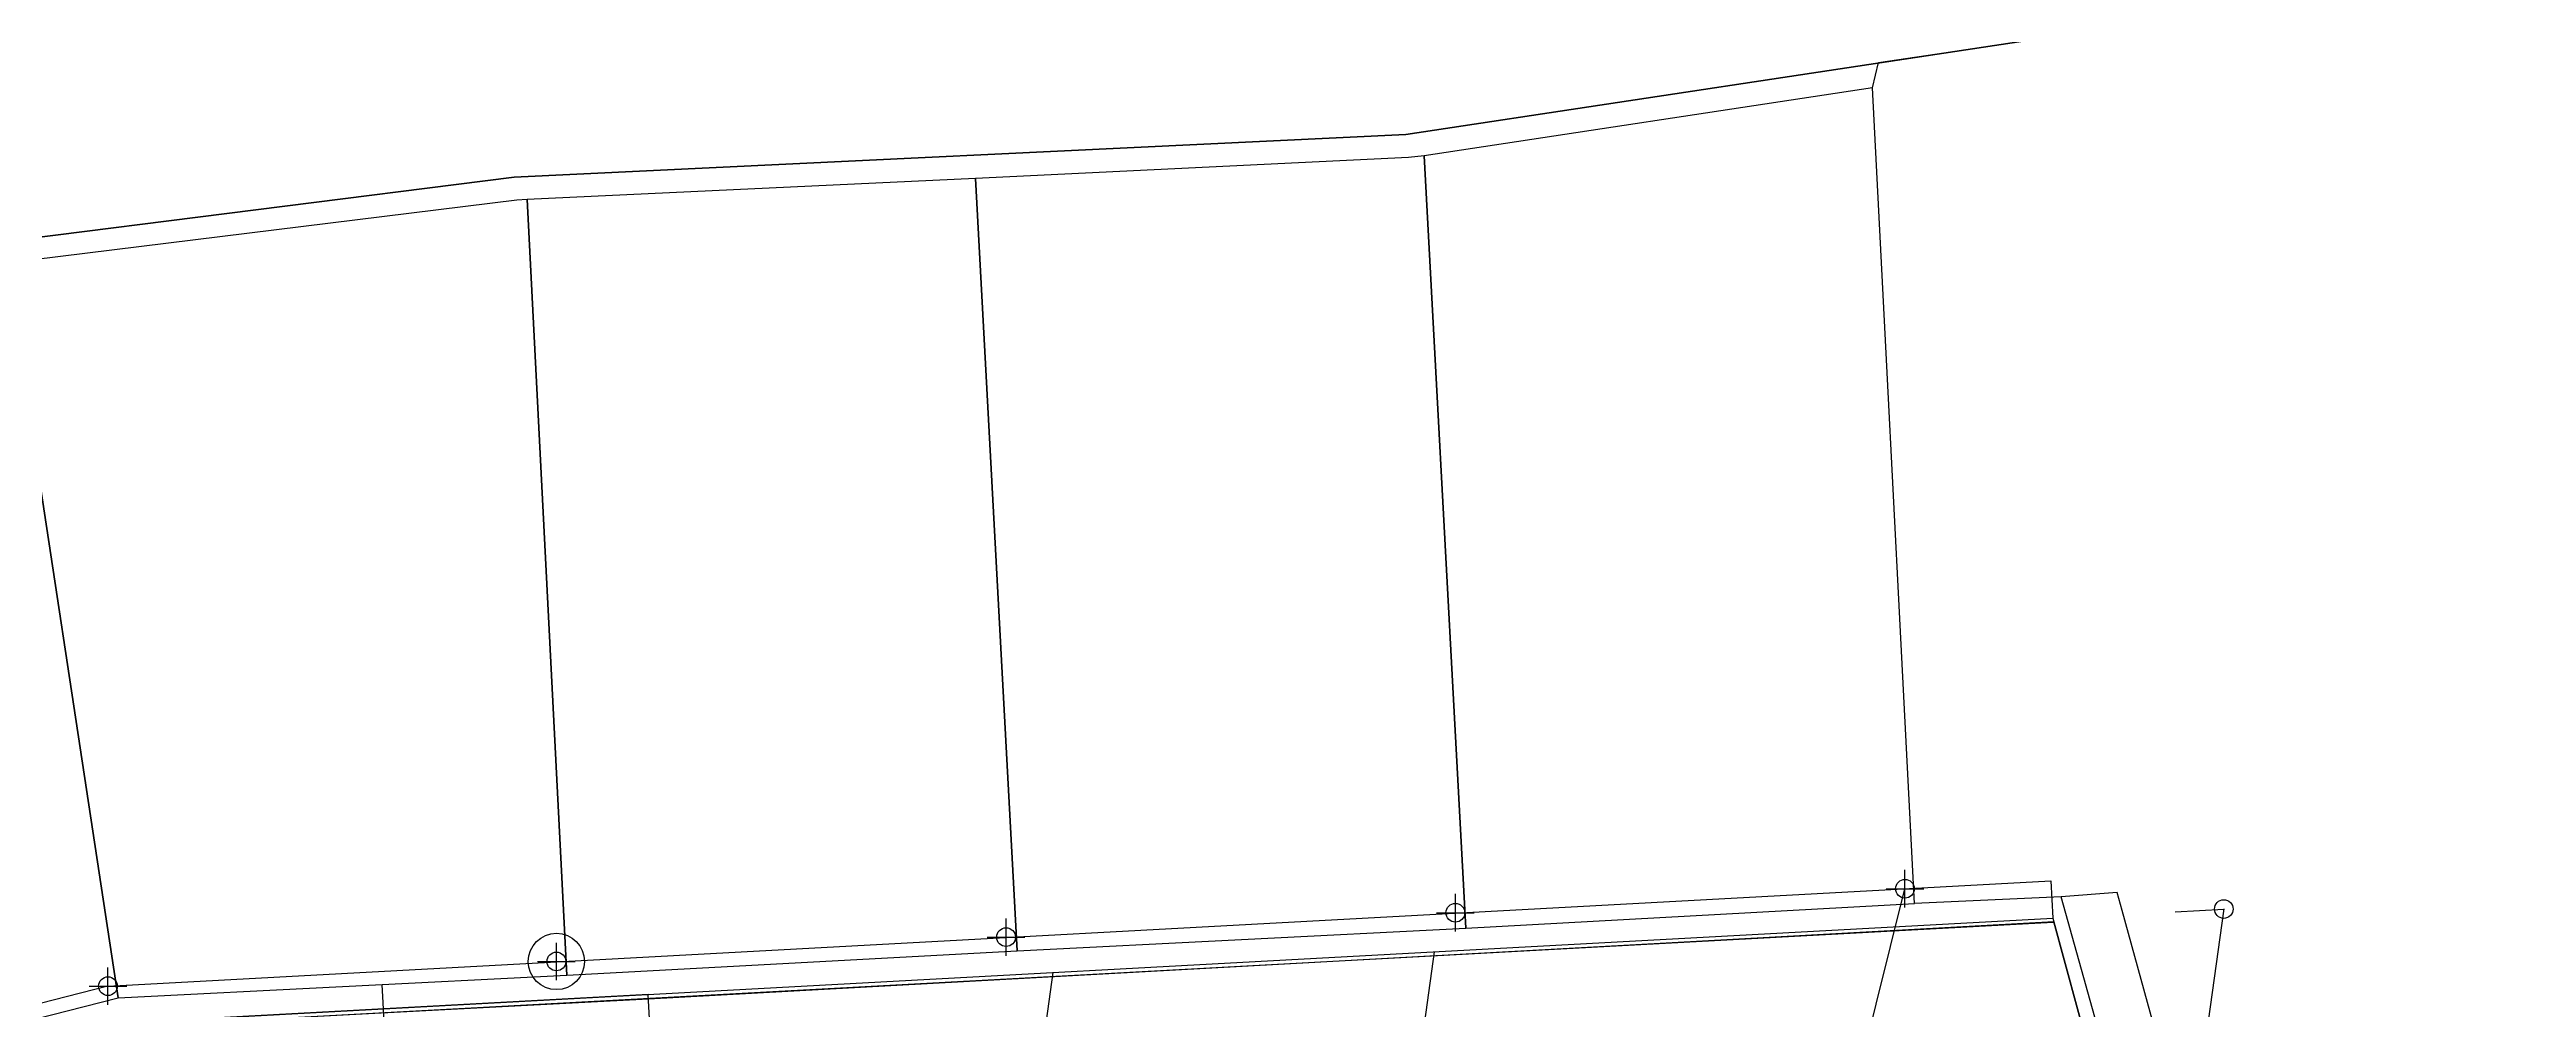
# Model space of a CAD drawing. Header units: metres. Extents: x -977055 to 805873, y -1033982 to 242021.
# Drawn here: x 1022.7 to 1088.8, y 1152.4 to 1177.9 of the extents above; entities that cross this region are included whole.
import ezdxf

# ---------------------------------------------------------------- set-up
doc = ezdxf.new("R2010")
doc.units = ezdxf.units.M
doc.header["$PDMODE"] = 32
doc.header["$PDSIZE"] = 1.5
for name, color, linetype in [('12-CONDICIONES EXISTENTES', 2, 'Continuous'), ('C-ROAD-CNTR-N', 92, 'Continuous'), ('PUNTOS V', 4, 'Continuous'), ('V-NODE', 1, 'Continuous')]:
    doc.layers.add(name, color=color, linetype=linetype)
doc.layers.add('PDF2_area escolar', color=7, linetype='Continuous', true_color=0x989898)
doc.layers.add('PDF_Geometry', color=7, linetype='Continuous', true_color=0x797979)
doc.layers.get('PDF2_area escolar').off()

# ---------------------------------------------------------------- blocks, each defined once
blk = doc.blocks.new('base')
at = {"layer": 'PDF_Geometry', "lineweight": 25, "extrusion": (-0.000787417, 0.063364, 0.99799), "elevation": 0.026}
for points in [[(-314.355, -197.288), (-299.601, -195.681), (-292.744, -194.188), (-282.663, -192.111), (-274.476, -190.361), (-258.037, -185.154), (-248.029, -180.61), (-240.539, -177.71), (-228.643, -174.042), (-222.733, -172.714), (-217.384, -171.04), (-209.935, -169.248), (-202.16, -164.759), (-196.196, -160.284), (-195.073, -159.817), (-178.095, -157.457), (-154.298, -156.614), (-136.667, -154.611), (-124.436, -153.164), (-118.066, -151.474), (-100.79, -146.646), (-80.955, -140.967), (-73.385, -139.328), (-61.694, -135.822), (-40.504, -131.604), (-37.727, -130.872), (-17.661, -129.441), (1.311, -127.461), (21.092, -124.929), (41.006, -122.83), (47.376, -123.458), (63.592, -123.186), (81.402, -124.312), (85.639, -96.072), (88.705, -66.393), (92.811, -40.781), (97.16, -22.386), (100.596, -1.562), (102.483, 8.32), (109.691, 37.361), (117.528, 76.62), (126.217, 115.638), (131.513, 149.592), (134.682, 173.973), (136.916, 195.591), (139.956, 229.678), (141.558, 250.676), (142.614, 271.37), (143.252, 283.21), (147.066, 312.938), (152.58, 355.631), (153.554, 396.042), (150.869, 418.02), (151.777, 438.639), (150.959, 458.028), (151.777, 438.639), (150.869, 418.02), (153.554, 396.042), (152.58, 355.631), (147.066, 312.938), (143.252, 283.21), (142.614, 271.37), (141.558, 250.676), (139.956, 229.678), (136.916, 195.591), (134.682, 173.973), (131.513, 149.592), (126.217, 115.638), (117.528, 76.62), (109.691, 37.361), (102.483, 8.32), (100.596, -1.562), (97.16, -22.386), (92.811, -40.781), (88.705, -66.393), (85.639, -96.072), (81.402, -124.312), (63.592, -123.186), (47.376, -123.458), (41.006, -122.83), (21.092, -124.929), (1.311, -127.461), (-17.661, -129.441), (-37.727, -130.872), (-40.504, -131.604), (-61.694, -135.822), (-73.385, -139.328), (-80.955, -140.967), (-100.79, -146.646), (-118.066, -151.474), (-124.436, -153.164), (-136.667, -154.611), (-154.298, -156.614), (-178.095, -157.457), (-195.073, -159.817), (-196.196, -160.284), (-202.16, -164.759), (-209.935, -169.248), (-217.384, -171.04), (-222.733, -172.714), (-228.643, -174.042), (-240.539, -177.71), (-248.029, -180.61), (-258.037, -185.154), (-274.476, -190.361), (-282.663, -192.111), (-292.744, -194.188), (-299.601, -195.681), (-314.355, -197.288), (-312.178, -178.446), (-309.146, -157.898), (-306.876, -132.899), (-305.823, -118.002), (-298.643, -78.802), (-291.055, -45.077), (-282.252, -15.116), (-275.645, 10.473), (-270.319, 33.898), (-263.825, 63.164), (-258.15, 86.408), (-284.424, 123.888)], [(-212.717, -13.755), (-225.054, -11.852), (-224.271, -6.892), (-226.643, -6.56), (-224.271, -6.892), (-225.054, -11.852), (-212.717, -13.755), (-212.402, -16.529), (-210.533, -31.037), (-208.664, -45.544), (-208.205, -49.819), (-207.573, -57.268), (-206.945, -64.763), (-206.131, -70.704), (-205.316, -76.645), (-202.67, -97.785), (-200.074, -118.964), (-199.377, -121.645), (-195.323, -136.879), (-191.412, -136.748), (-190.561, -158.552), (-190.735, -159.226), (-195.073, -159.817), (-196.196, -160.284), (-202.16, -164.759), (-209.935, -169.248), (-213.277, -170.051), (-213.359, -169.577), (-218.448, -150.23), (-210.166, -148.075), (-219.749, -78.662), (-229.377, -9.244), (-211.582, -137.888)], [(-183.278, -24.583), (-189.381, -23.662), (-189.487, -24.159), (-189.624, -24.143), (-189.441, -23.005), (-188.857, -19.32), (-188.78, -18.68), (-182.363, -19.685), (-199.15, -127.84), (-199.177, -128.068), (-198.98, -128.741), (-196.947, -136.498), (-196.819, -136.977), (-195.323, -136.879)]]:
    blk.add_lwpolyline(points, dxfattribs=at)
for points in [[(-178.583, -156.888), (-179.434, -136.243), (-191.412, -136.748), (-190.561, -158.552)], [(-166.61, -156.429), (-167.462, -135.784), (-179.434, -136.243), (-178.583, -156.888), (-178.16, -156.846)], [(-154.643, -156.016), (-155.438, -135.285), (-167.462, -135.784), (-166.61, -156.429)], [(-140.734, -154.492), (-143.465, -134.827), (-155.438, -135.285), (-154.643, -156.016), (-154.363, -156.004)], [(-126.808, -152.832), (-131.811, -132.011), (-143.465, -134.827), (-140.734, -154.492), (-136.733, -154.001)]]:
    blk.add_lwpolyline(points, close=True, dxfattribs=at)
blk = doc.blocks.new('*U3053')
at = {"color": 0, "linetype": 'ByBlock', "lineweight": -2, "transparency": 16777216}
for p, q in [((-1, 0), (1, 0)), ((0, -1), (0, 1))]:
    blk.add_line(p, q, dxfattribs=at)
blk.add_circle((0, 0), 0.5, dxfattribs=at)
blk = doc.blocks.new('*U3227', base_point=(1024.247, 1152.978, 994.107))
at = {"layer": 'V-NODE', "color": 90, "lineweight": -2, "xscale": 0.5, "yscale": 0.5, "zscale": 0.5}
blk.add_blockref('*U3053', (1024.247, 1152.978, 994.107), dxfattribs=at)
blk = doc.blocks.new('*U3230', base_point=(1036.209, 1153.637, 993.906))
at = {"layer": 'V-NODE', "color": 90, "lineweight": -2, "xscale": 0.5, "yscale": 0.5, "zscale": 0.5}
blk.add_blockref('*U3053', (1036.209, 1153.637, 993.906), dxfattribs=at)
blk = doc.blocks.new('*U3233', base_point=(1048.204, 1154.285, 993.648))
at = {"layer": 'V-NODE', "color": 90, "lineweight": -2, "xscale": 0.5, "yscale": 0.5, "zscale": 0.5}
blk.add_blockref('*U3053', (1048.204, 1154.285, 993.648), dxfattribs=at)
blk = doc.blocks.new('*U3236', base_point=(1060.19, 1154.936, 993.392))
at = {"layer": 'V-NODE', "color": 90, "lineweight": -2, "xscale": 0.5, "yscale": 0.5, "zscale": 0.5}
blk.add_blockref('*U3053', (1060.19, 1154.936, 993.392), dxfattribs=at)
blk = doc.blocks.new('*U3239', base_point=(1072.184, 1155.575, 992.849))
at = {"layer": 'V-NODE', "color": 90, "lineweight": -2, "xscale": 0.5, "yscale": 0.5, "zscale": 0.5}
blk.add_blockref('*U3053', (1072.184, 1155.575, 992.849), dxfattribs=at)

msp = doc.modelspace()

# ---------------------------------------------------------------- linework, layer by layer
at = {"color": 1}
for points, elevation in [([(925.48046, 1119.0127), (967.68711, 1129.95372), (978.55985, 1133.63487), (1019.49015, 1144.16316), (1021.21517, 1142.65031), (1021.42092, 1144.60575), (1028.93284, 1145.88834), (1028.68616, 1144.12746), (1030.20492, 1145.53448), (1039.05739, 1145.86066), (1069.0553, 1141.69092), (1070.32572, 1139.95121), (1070.38405, 1141.4053), (1077.58443, 1140.41012), (1079.00537, 1144.2043), (1076.15918, 1154.68874), (1038.66683, 1152.63207), (1024.41537, 1151.88551), (1019.90472, 1150.73096), (974.92132, 1139.29066), (965.79461, 1136.7981), (918.50823, 1124.65596)], 378.46258), ([(1076.13239, 1154.78744), (1079.00537, 1144.2043)], 994.107)]:
    msp.add_lwpolyline(points, dxfattribs=dict(at, elevation=elevation))
at = {"color": 2}
msp.add_lwpolyline([(1006.47657, 1039.39), (1013.59468, 1038.3039), (1028.25455, 1143.7276), (1030.20492, 1145.53448), (1039.02616, 1145.96592), (1038.66008, 1152.75737), (1024.40007, 1151.98483), (1012.86861, 1149.03335), (1017.5654, 1150.23542), (1019.53599, 1144.07167), (1020.87063, 1142.90279), (1006.47657, 1039.39)], dxfattribs=at)
at = {"layer": '12-CONDICIONES EXISTENTES', "color": 1}
msp.add_circle((1080.6884, 1155.03426, 0.003), 0.24827, dxfattribs=at)
msp.add_point((1036.209, 1153.637, 993.906), dxfattribs=at)
at = {"layer": 'C-ROAD-CNTR-N', "color": 92, "linetype": 'Continuous', "lineweight": -3}
msp.add_line((1080.6864, 1155.03626), (1063.57678, 1032.47337), dxfattribs=at)
at = {"layer": 'PUNTOS V', "color": 1}
msp.add_line((1068.451, 1140.667, 993.96), (1072.184, 1155.575, 992.849), dxfattribs=at)
for points, elevation in [([(1024.247, 1152.978), (1076.07829, 1155.78597)], 994.107), ([(1076.07829, 1155.78597), (1076.13239, 1154.78744)], 994.107), ([(1079.38711, 1154.96376), (1080.6884, 1155.03426)], 994.299), ([(1012.86864, 1149.03324), (1024.40007, 1151.98483), (1076.13239, 1154.78744)], 994.299), ([(1012.89344, 1148.93635), (1024.41537, 1151.88551), (1076.13779, 1154.68758)], 994.299), ([(1059.62252, 1153.89301), (1058.11373, 1142.95692)], 994.299), ([(1031.98986, 1145.1866), (1031.56533, 1153.02284)], 994.434), ([(1049.45178, 1153.34201), (1048.20756, 1144.32362)], 994.299), ([(1024.247, 1152.978), (965.945, 1138.055)], 994.107), ([(1039.028, 1145.966), (1038.66008, 1152.75737)], 994.434)]:
    msp.add_lwpolyline(points, dxfattribs=dict(at, elevation=elevation))

# ---------------------------------------------------------------- block references
at = {"layer": 'PDF2_area escolar'}
msp.add_blockref('base', (882.736, 1016.336, 999.038), dxfattribs=at)
at = {"layer": 'V-NODE'}
for name, p in [('*U3239', (1072.184, 1155.575, 992.849)), ('*U3236', (1060.19, 1154.936, 993.392)), ('*U3233', (1048.204, 1154.285, 993.648)), ('*U3230', (1036.209, 1153.637, 993.906)), ('*U3227', (1024.247, 1152.978, 994.107))]:
    msp.add_blockref(name, p, dxfattribs=at)

doc.saveas('drawing.dxf')
